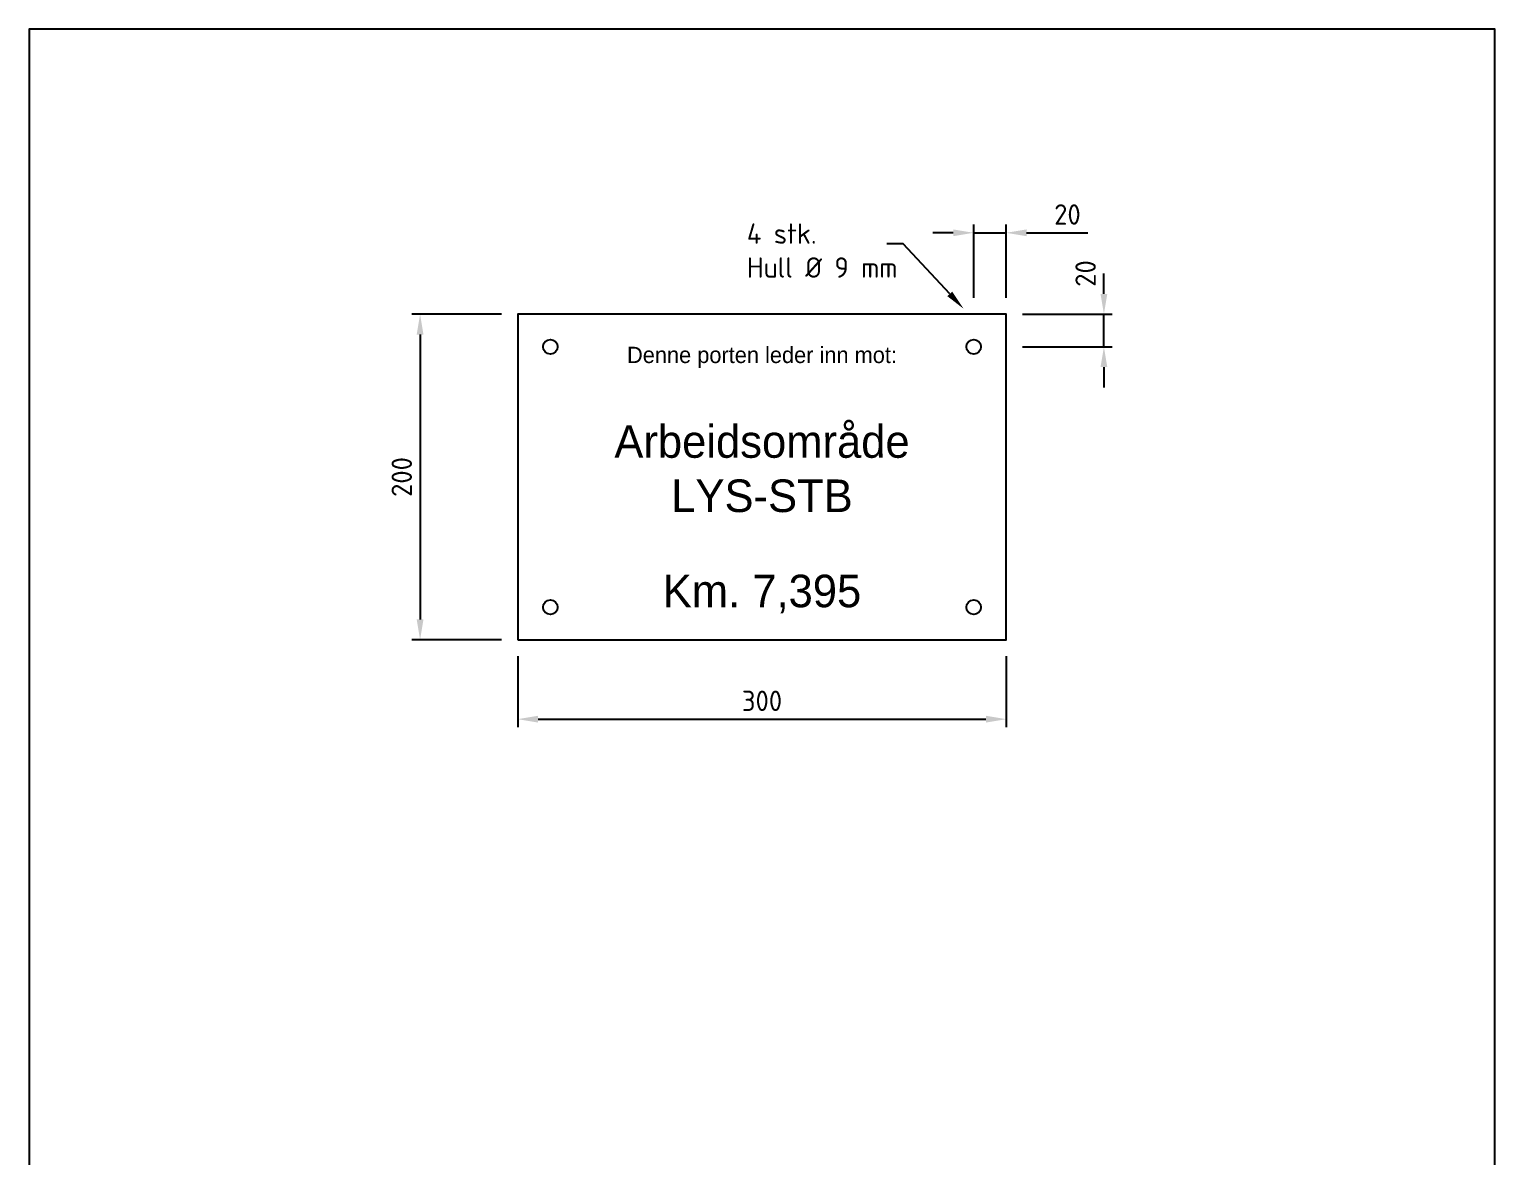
# Model space of a CAD drawing. Header units: millimetres. Extents: x 0 to 900, y 0 to 1385.
# Drawn here: x 0 to 900, y 692 to 1385 of the extents above; entities that cross this region are included whole.
import ezdxf
from ezdxf import colors
from ezdxf.entities.mleader import LeaderData, LeaderLine
from ezdxf.math import Vec2, Vec3

# ---------------------------------------------------------------- set-up
doc = ezdxf.new("R2010")
doc.units = ezdxf.units.MM
for name, color, linetype in [('DIM-ISO', 4, 'Continuous'), ('RAMME', 7, 'Continuous'), ('Skilt', 7, 'Continuous'), ('Skilt tekst', 7, 'Continuous'), ('Skilt-kontur', 4, 'Continuous')]:
    doc.layers.add(name, color=color, linetype=linetype)
doc.styles.add('ISO25', font='ISO3098.shx')
doc.styles.add('NSB Myriad Semibold', font='Myrsmbd.ttf')
doc.dimstyles.new('DIM-ISO_1-5', dxfattribs={"dimscale": 5, "dimtxt": 2.5, "dimasz": 2.5, "dimexe": 1, "dimexo": 2, "dimgap": 1, "dimtad": 1, "dimdec": 0, "dimdsep": 46, "dimtxsty": 'ISO25', "dimcen": 0, "dimclrd": 256, "dimclre": 256, "dimclrt": 2, "dimadec": 0, "dimazin": 0, "dimtp": 0.1, "dimtm": 0.1, "dimtfac": 0.71, "dimtdec": 0, "dimtmove": 0, "dimatfit": 3, "dimfxl": 1, "dimtzin": 0, "dimarcsym": 0})

# ---------------------------------------------------------------- blocks, each defined once
blk = doc.blocks.new('*D18')
at = {"layer": 'Defpoints', "color": 0, "transparency": 16777216}
for p in [(300, 1210), (240, 1010), (300, 1010)]:
    blk.add_point(p, dxfattribs=at)
at = {"layer": 'DIM-ISO', "lineweight": -2, "transparency": 16777216}
for p, q in [((290, 1210), (235, 1210)), ((240, 1197.5), (240, 1022.5)), ((290, 1010), (235, 1010))]:
    blk.add_line(p, q, dxfattribs=at)
at = {"layer": 'DIM-ISO', "transparency": 16777216}
for points in [[(237.92, 1197.5), (242.08, 1197.5), (240, 1210)], [(237.92, 1022.5), (242.08, 1022.5), (240, 1010)]]:
    blk.add_solid(points, dxfattribs=at)
at = {"layer": 'DIM-ISO', "color": 2, "transparency": 16777216, "insert": (228.75, 1110), "char_height": 12.5, "attachment_point": 5, "rotation": 90, "style": 'ISO25'}
blk.add_mtext('200', dxfattribs=at)
blk = doc.blocks.new('*D19')
at = {"layer": 'Defpoints', "color": 0, "transparency": 16777216}
for p in [(300, 1010), (600, 1010), (600, 961.25)]:
    blk.add_point(p, dxfattribs=at)
at = {"layer": 'DIM-ISO', "lineweight": -2, "transparency": 16777216}
for p, q in [((300, 1000), (300, 956.25)), ((600, 1000), (600, 956.25)), ((312.5, 961.25), (587.5, 961.25))]:
    blk.add_line(p, q, dxfattribs=at)
at = {"layer": 'DIM-ISO', "transparency": 16777216}
for points in [[(312.5, 963.33), (312.5, 959.17), (300, 961.25)], [(587.5, 963.33), (587.5, 959.17), (600, 961.25)]]:
    blk.add_solid(points, dxfattribs=at)
at = {"layer": 'DIM-ISO', "color": 2, "transparency": 16777216, "insert": (450, 972.5), "char_height": 12.5, "attachment_point": 5, "style": 'ISO25'}
blk.add_mtext('300', dxfattribs=at)
blk = doc.blocks.new('*D20')
at = {"layer": 'Defpoints', "color": 0, "transparency": 16777216}
for p in [(580, 1260), (580, 1210), (600, 1210)]:
    blk.add_point(p, dxfattribs=at)
at = {"layer": 'DIM-ISO', "lineweight": -2, "transparency": 16777216}
for p, q in [((580, 1220), (580, 1265)), ((600, 1220), (600, 1265)), ((567.5, 1260), (555, 1260)), ((580, 1260), (600, 1260)), ((612.5, 1260), (650.18, 1260))]:
    blk.add_line(p, q, dxfattribs=at)
at = {"layer": 'DIM-ISO', "transparency": 16777216}
for points in [[(567.5, 1262.08), (567.5, 1257.92), (580, 1260)], [(612.5, 1262.08), (612.5, 1257.92), (600, 1260)]]:
    blk.add_solid(points, dxfattribs=at)
at = {"layer": 'DIM-ISO', "color": 2, "transparency": 16777216, "insert": (637.59, 1271.25), "char_height": 12.5, "attachment_point": 5, "style": 'ISO25'}
blk.add_mtext('20', dxfattribs=at)
blk = doc.blocks.new('*D21')
at = {"layer": 'Defpoints', "color": 0, "transparency": 16777216}
for p in [(600, 1210), (660, 1210), (600, 1190)]:
    blk.add_point(p, dxfattribs=at)
at = {"layer": 'DIM-ISO', "lineweight": -2, "transparency": 16777216}
for p, q in [((660, 1222.5), (660, 1235)), ((610, 1210), (665, 1210)), ((660, 1190), (660, 1210)), ((610, 1190), (665, 1190)), ((660, 1177.5), (660, 1165))]:
    blk.add_line(p, q, dxfattribs=at)
at = {"layer": 'DIM-ISO', "transparency": 16777216}
for points in [[(657.92, 1222.5), (662.08, 1222.5), (660, 1210)], [(657.92, 1177.5), (662.08, 1177.5), (660, 1190)]]:
    blk.add_solid(points, dxfattribs=at)
at = {"layer": 'DIM-ISO', "color": 2, "transparency": 16777216, "insert": (648.75, 1235), "char_height": 12.5, "attachment_point": 5, "rotation": 90, "style": 'ISO25'}
blk.add_mtext('20', dxfattribs=at)

msp = doc.modelspace()

# ---------------------------------------------------------------- linework, layer by layer
at = {"layer": 'RAMME'}
msp.add_lwpolyline([(0, 0), (900, 0), (900, 1385), (0, 1385)], close=True, dxfattribs=at)
at = {"layer": 'Skilt'}
msp.add_lwpolyline([(300, 1010), (600, 1010), (600, 1210), (300, 1210)], close=True, dxfattribs=at)
at = {"layer": 'Skilt-kontur'}
for centre in [(320, 1190), (580, 1190), (320, 1030), (580, 1030)]:
    msp.add_circle(centre, 4.5, dxfattribs=at)

# ---------------------------------------------------------------- texts
at = {"layer": 'Skilt tekst', "style": 'NSB Myriad Semibold'}
for s, width, insert, char_height, attachment_point in [('Denne porten leder inn mot:', 277, (450, 1190), 10, 2), ('Arbeidsområde\\PLYS-STB', 228.5, (450, 1115), 20, 5), ('Km. 7,395', 200, (450, 1050), 20, 2)]:
    msp.add_mtext_dynamic_manual_height_columns(s, width=width, gutter_width=12.5, heights=[0], dxfattribs=dict(at, insert=insert, char_height=char_height, attachment_point=attachment_point))

# ---------------------------------------------------------------- dimensions: what is measured, and where the dimension line sits
at = {"layer": 'DIM-ISO'}
for base, p1, p2, picture, middle in [((580, 1260), (600, 1210), (580, 1210), '*D20', (637.59, 1260)), ((600, 961.25), (300, 1010), (600, 1010), '*D19', (450, 961.25))]:
    dim = msp.add_linear_dim(base=base, p1=p1, p2=p2, dimstyle='DIM-ISO_1-5', dxfattribs=at)
    dim.commit()
    dim.dimension.update_dxf_attribs({"geometry": picture, "text_midpoint": middle, "dimtype": 160})
dim = msp.add_linear_dim(base=(660, 1210), p1=(600, 1190), p2=(600, 1210), angle=90, dimstyle='DIM-ISO_1-5', override={"dimtad": 3, "dimtmove": 1}, dxfattribs=at)
dim.commit()
dim.dimension.update_dxf_attribs({"geometry": '*D21', "text_midpoint": (660, 1235), "dimtype": 160})
dim = msp.add_linear_dim(base=(240, 1010), p1=(300, 1210), p2=(300, 1010), angle=90, dimstyle='DIM-ISO_1-5', dxfattribs=at)
dim.commit()
dim.dimension.update_dxf_attribs({"geometry": '*D18', "text_midpoint": (228.75, 1110)})

# ---------------------------------------------------------------- leaders
ml = msp.add_multileader_mtext('Standard', dxfattribs=at)
ml.set_content('4 stk.\\PHull %%C 9 mm', color=2, style='ISO25')
ml.set_leader_properties()
ml.build(insert=Vec2(0, 0))
ml.multileader.update_dxf_attribs({"text_left_attachment_type": 7, "text_right_attachment_type": 7, "text_top_attachment_type": 10, "text_bottom_attachment_type": 10, "dogleg_length": 2, "arrow_head_size": 12.5, "scale": 5})
ctx = ml.context
ctx.base_point, ctx.scale, ctx.char_height, ctx.arrow_head_size, ctx.landing_gap_size, ctx.plane_origin = Vec3(422.43, 1253.27), 5, 12.5, 12.5, 7.5, Vec3(660.07, 1226.62)
ctx.left_attachment, ctx.right_attachment, ctx.top_attachment, ctx.bottom_attachment = 7, 7, 10, 10
notes = []
notes.append((ctx, [(0, (1, 1, 0), (536.71, 1253.27), (-1, 0), 10, [(0, [(573.85, 1213.32)], 0, [])])]))
ctx.mtext.insert, ctx.mtext.flow_direction = Vec3(440.7, 1265.77), 5
for ctx, leaders in notes:
    for number, flags, end, landing, length, lines in leaders:
        leader = LeaderData()
        leader.index, (leader.has_last_leader_line, leader.has_dogleg_vector, leader.attachment_direction) = number, flags
        leader.last_leader_point, leader.dogleg_vector, leader.dogleg_length = Vec3(end), Vec3(landing), length
        for number, points, colour, breaks in lines:
            line = LeaderLine()
            line.index, line.vertices, line.color, line.breaks = number, Vec3.list(points), colors.encode_raw_color(colour), breaks
            leader.lines.append(line)
        ctx.leaders.append(leader)

doc.saveas('drawing.dxf')
